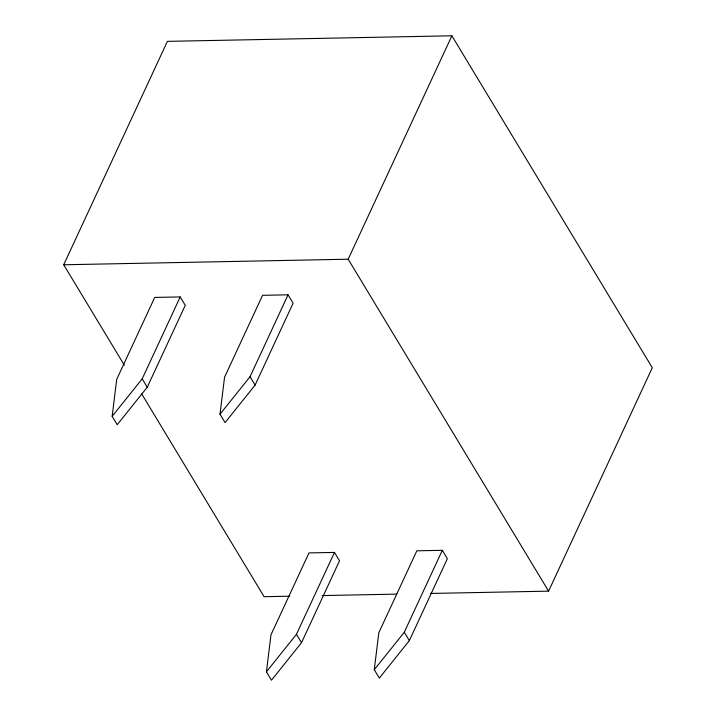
<?xml version="1.0" encoding="UTF-8"?>
<svg xmlns="http://www.w3.org/2000/svg" width="716" height="716" viewBox="0 0 716 716"><rect width="100%" height="100%" fill="white"/><g stroke="black" fill="none" stroke-linecap="round" stroke-linejoin="round"><path stroke-width="1.07" d="M112.161 416.318L116.708 379.337L154.737 297.417L180.208 296.925L185.274 305.302L147.245 387.222L117.227 424.704L112.161 416.318L142.189 378.836L180.208 296.925M220.009 414.215L224.556 377.225L262.575 295.314L288.056 294.813L293.113 303.199L255.093 385.11L225.075 422.601L220.009 414.215L250.027 376.732L288.056 294.813M266.424 671.814L270.97 634.832L308.99 552.913L334.47 552.421L339.527 560.798L301.508 642.717L271.48 680.2L266.424 671.814L296.442 634.331L334.47 552.421M374.271 669.711L378.818 632.729L416.837 550.81L442.318 550.309L447.375 558.695L409.355 640.605L379.328 678.097L374.271 669.711L404.289 632.228L442.318 550.309M124.351 365.205L63.706 264.768L167.401 41.358L451.885 35.8L652.294 367.747L548.599 591.148L430.343 593.457M548.599 591.148L348.182 259.21L451.885 35.8M63.706 264.768L348.182 259.21M289.774 596.204L264.115 596.705L141.679 393.907M322.128 595.578L396.87 594.119M250.027 376.732L255.093 385.11M404.289 632.228L409.355 640.605M142.189 378.836L147.245 387.222M296.442 634.331L301.508 642.717"/></g></svg>
